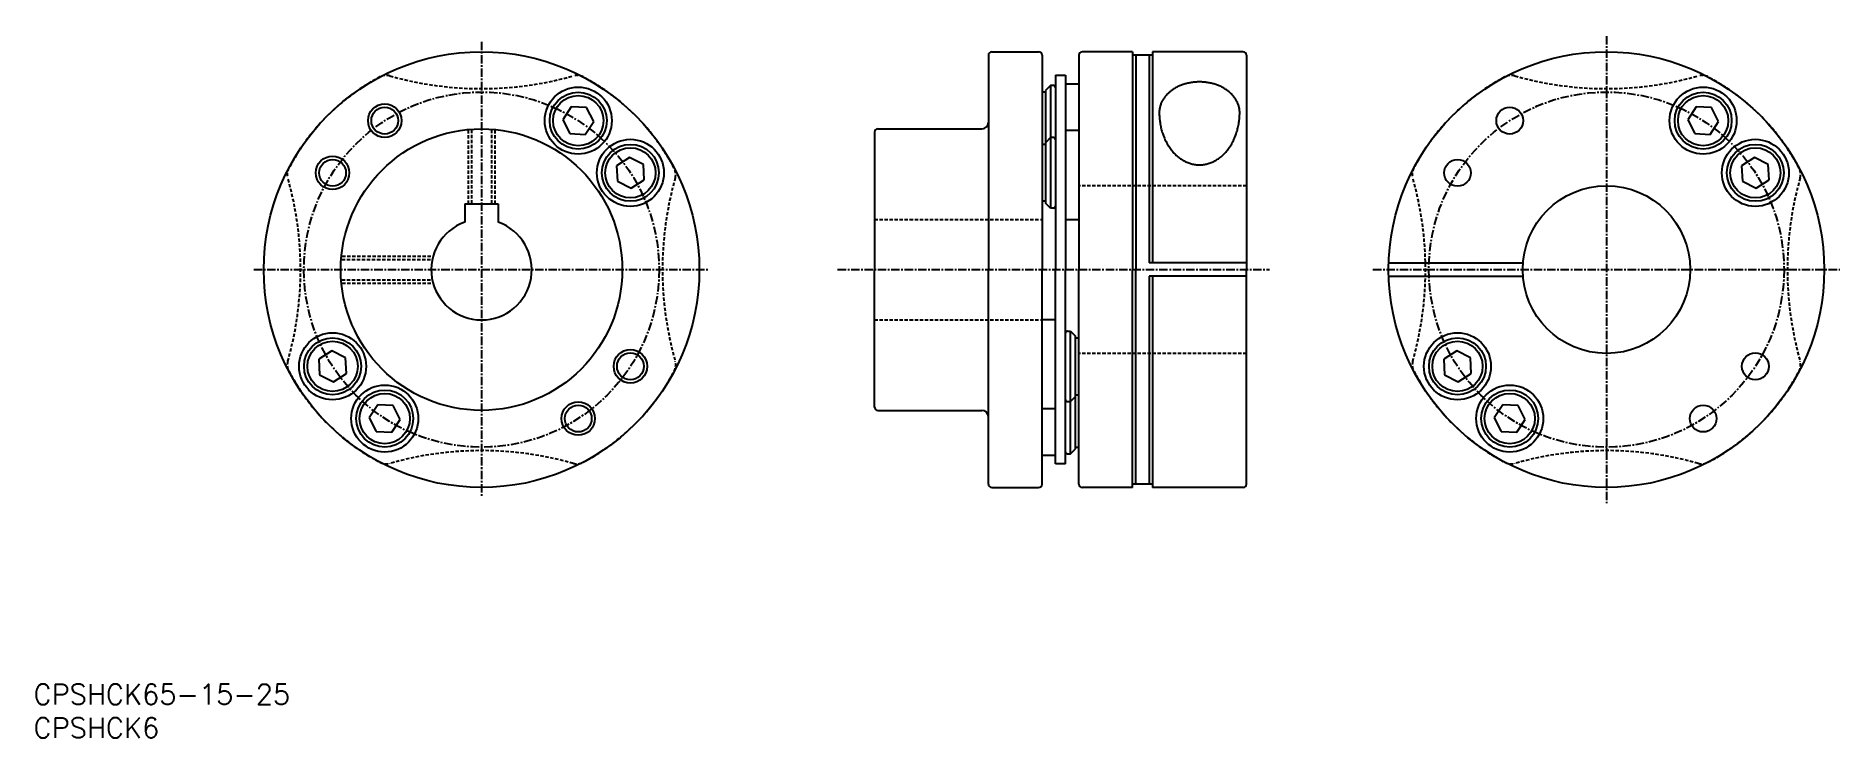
# Model space of a CAD drawing. Extents: x 45 to 314, y 37 to 142.
import ezdxf
from ezdxf.enums import TextEntityAlignment as Align

# ---------------------------------------------------------------- set-up
doc = ezdxf.new("R2010")
doc.units = 0
doc.linetypes.add('CENTER', pattern=[2, 1.25, -0.25, 0.25, -0.25])
doc.linetypes.add('DASHED', pattern=[0.75, 0.5, -0.25])
doc.layers.get('0').update_dxf_attribs({"linetype": 'CONTINUOUS'})
doc.layers.add('CENTER', color=1, linetype='CENTER')
doc.styles.get("Standard").update_dxf_attribs({"font": 'txt.shx', "bigfont": 'extfont.shx'})

# ---------------------------------------------------------------- blocks, each defined once
blk = doc.blocks.new('FB55')
at = {"color": 0}
for p, q in [((0, 2.309402), (-2.000001, 1.154701)), ((-2.000001, 1.154701), (-2.000001, -1.154701)), ((2.000001, 1.154701), (0, 2.309402)), ((2.000001, -1.154701), (2.000001, 1.154701)), ((-2.000001, -1.154701), (0, -2.309402)), ((0, -2.309402), (2.000001, -1.154701))]:
    blk.add_line(p, q, dxfattribs=at)
for radius in [4.25, 3.75]:
    blk.add_circle((0, 0), radius, dxfattribs=at)

msp = doc.modelspace()

# ---------------------------------------------------------------- linework, layer by layer
at = {"color": 7, "linetype": 'CONTINUOUS'}
for p, q in [((187.28, 139.17), (187.28, 107.17)), ((187.78, 139.67), (194.78, 139.67)), ((195.28, 139.17), (195.28, 107.17)), ((200.78, 139.17), (200.78, 107.17)), ((208.78, 139.67), (201.28, 139.67)), ((208.78, 139.67), (208.78, 107.17)), ((211.78, 139.17), (208.78, 139.17)), ((209.28, 139.17), (209.28, 107.17)), ((211.28, 139.17), (211.28, 108.17)), ((211.78, 139.67), (211.78, 108.17)), ((225.28, 139.67), (211.78, 139.67)), ((225.78, 139.17), (225.78, 107.17)), ((170.28, 127.67), (170.28, 107.17)), ((170.78, 128.17), (186.28, 128.17)), ((109.14, 116.97), (114.14, 116.97)), ((109.14, 116.97), (109.14, 114.25)), ((114.14, 116.97), (114.14, 114.25)), ((225.78, 108.17), (211.28, 108.17)), ((247.02, 108.17), (267.05, 108.17)), ((170.28, 86.67), (170.28, 107.17)), ((187.28, 75.17), (187.28, 107.17)), ((195.28, 75.17), (195.28, 107.17)), ((200.78, 75.17), (200.78, 107.17)), ((208.78, 74.67), (208.78, 107.17)), ((209.28, 75.17), (209.28, 107.17)), ((225.78, 106.17), (211.28, 106.17)), ((211.28, 106.17), (211.28, 75.17)), ((211.78, 106.17), (211.78, 74.67)), ((225.78, 75.17), (225.78, 107.17)), ((247.02, 106.17), (267.05, 106.17)), ((170.78, 86.17), (186.28, 86.17)), ((187.78, 74.67), (194.78, 74.67)), ((208.78, 74.67), (201.28, 74.67)), ((211.78, 75.17), (208.78, 75.17)), ((225.28, 74.67), (211.78, 74.67))]:
    msp.add_line(p, q, dxfattribs=at)
for p, q in [((196.53, 134.65), (195.78, 133.9)), ((196.53, 134.65), (196.53, 116.36)), ((196.98, 134.65), (196.53, 134.65)), ((197.28, 136.17), (198.78, 136.17)), ((197.28, 136.17), (197.28, 107.17)), ((198.78, 136.17), (198.78, 107.17)), ((198.78, 134.9), (200.78, 134.9)), ((195.78, 133.65), (195.28, 133.65)), ((195.78, 133.9), (195.78, 117.11)), ((196.53, 126.86), (195.78, 126.11)), ((196.98, 126.86), (196.53, 126.86)), ((198.78, 127.96), (200.78, 127.96)), ((195.78, 125.86), (195.28, 125.86)), ((195.78, 117.36), (195.28, 117.36)), ((196.53, 116.36), (195.78, 117.11)), ((196.98, 116.36), (196.53, 116.36)), ((198.78, 114.66), (200.78, 114.66)), ((197.28, 78.17), (197.28, 107.17)), ((198.78, 78.17), (198.78, 107.17)), ((197.28, 99.69), (195.28, 99.69)), ((199.08, 97.99), (199.53, 97.99)), ((199.53, 79.7), (199.53, 97.99)), ((199.53, 97.99), (200.28, 97.24)), ((200.28, 80.45), (200.28, 97.24)), ((200.28, 96.99), (200.78, 96.99)), ((197.28, 86.39), (195.28, 86.39)), ((199.08, 87.49), (199.53, 87.49)), ((199.53, 87.49), (200.28, 88.24)), ((200.28, 88.49), (200.78, 88.49)), ((197.28, 79.45), (195.28, 79.45)), ((198.78, 78.17), (197.28, 78.17)), ((199.08, 79.7), (199.53, 79.7)), ((199.53, 79.7), (200.28, 80.45)), ((200.28, 80.7), (200.78, 80.7))]:
    msp.add_line(p, q)
at = {"color": 3, "linetype": 'DASHED'}
for p, q in [((109.64, 127.96), (109.64, 116.97)), ((110.14, 128.02), (110.14, 116.97)), ((113.14, 128.02), (113.14, 116.97)), ((113.64, 127.96), (113.64, 116.97)), ((225.78, 119.67), (200.78, 119.67)), ((170.28, 114.67), (195.28, 114.67)), ((90.79, 108.67), (104.29, 108.67)), ((90.85, 109.17), (104.41, 109.17)), ((90.79, 105.67), (104.29, 105.67)), ((90.85, 105.17), (104.41, 105.17)), ((170.28, 99.67), (195.28, 99.67)), ((225.78, 94.67), (200.78, 94.67))]:
    msp.add_line(p, q, dxfattribs=at)
at = {"color": 7, "linetype": 'CONTINUOUS'}
for points in [[(224.78, 130.63, 0), (224.78, 130.74, 0), (224.77, 130.85, 0), (224.76, 130.96, 0), (224.75, 131.07, 0), (224.73, 131.18, 0), (224.71, 131.29, 0), (224.69, 131.4, 0), (224.66, 131.51, 0), (224.63, 131.62, 0), (224.6, 131.73, 0), (224.56, 131.84, 0), (224.52, 131.95, 0), (224.47, 132.05, 0), (224.43, 132.16, 0), (224.37, 132.26, 0), (224.32, 132.37, 0), (224.26, 132.47, 0), (224.2, 132.57, 0), (224.14, 132.67, 0), (224.07, 132.77, 0), (224, 132.87, 0), (223.92, 132.96, 0), (223.85, 133.06, 0), (223.76, 133.15, 0), (223.68, 133.25, 0), (223.6, 133.34, 0), (223.51, 133.42, 0), (223.41, 133.51, 0), (223.32, 133.6, 0), (223.22, 133.68, 0), (223.12, 133.76, 0), (223.02, 133.84, 0), (222.91, 133.92, 0), (222.81, 134, 0), (222.7, 134.07, 0), (222.58, 134.14, 0), (222.47, 134.21, 0), (222.35, 134.28, 0), (222.23, 134.34, 0), (222.11, 134.41, 0), (221.99, 134.47, 0), (221.86, 134.53, 0), (221.73, 134.58, 0), (221.6, 134.64, 0), (221.47, 134.69, 0), (221.34, 134.74, 0), (221.21, 134.78, 0), (221.07, 134.83, 0), (220.94, 134.87, 0), (220.8, 134.91, 0), (220.66, 134.94, 0), (220.52, 134.98, 0), (220.38, 135.01, 0), (220.23, 135.04, 0), (220.09, 135.06, 0), (219.95, 135.09, 0), (219.8, 135.11, 0), (219.66, 135.12, 0), (219.51, 135.14, 0), (219.37, 135.15, 0), (219.22, 135.16, 0), (219.07, 135.17, 0), (218.92, 135.17, 0), (218.78, 135.17, 0), (218.63, 135.17, 0), (218.48, 135.17, 0), (218.34, 135.16, 0), (218.19, 135.15, 0), (218.04, 135.14, 0), (217.9, 135.12, 0), (217.75, 135.11, 0), (217.61, 135.09, 0), (217.46, 135.06, 0), (217.32, 135.04, 0), (217.18, 135.01, 0), (217.03, 134.98, 0), (216.89, 134.94, 0), (216.75, 134.91, 0), (216.62, 134.87, 0), (216.48, 134.83, 0), (216.34, 134.78, 0), (216.21, 134.74, 0), (216.08, 134.69, 0), (215.95, 134.64, 0), (215.82, 134.58, 0), (215.69, 134.53, 0), (215.57, 134.47, 0), (215.44, 134.41, 0), (215.32, 134.34, 0), (215.2, 134.28, 0), (215.09, 134.21, 0), (214.97, 134.14, 0), (214.86, 134.07, 0), (214.75, 134, 0), (214.64, 133.92, 0), (214.53, 133.84, 0), (214.43, 133.76, 0), (214.33, 133.68, 0), (214.23, 133.6, 0), (214.14, 133.51, 0), (214.05, 133.42, 0), (213.96, 133.34, 0), (213.87, 133.25, 0), (213.79, 133.15, 0), (213.71, 133.06, 0), (213.63, 132.96, 0), (213.56, 132.87, 0), (213.49, 132.77, 0), (213.42, 132.67, 0), (213.35, 132.57, 0), (213.29, 132.47, 0), (213.23, 132.37, 0), (213.18, 132.26, 0), (213.13, 132.16, 0), (213.08, 132.05, 0), (213.03, 131.95, 0), (212.99, 131.84, 0), (212.96, 131.73, 0), (212.92, 131.62, 0), (212.89, 131.51, 0), (212.87, 131.4, 0), (212.84, 131.29, 0), (212.82, 131.18, 0), (212.81, 131.07, 0), (212.79, 130.96, 0), (212.78, 130.85, 0), (212.78, 130.74, 0), (212.78, 130.63, 0)], [(212.78, 130.63, 0), (212.78, 130.43, 0), (212.78, 130.24, 0), (212.79, 130.05, 0), (212.81, 129.86, 0), (212.82, 129.67, 0), (212.84, 129.48, 0), (212.87, 129.29, 0), (212.89, 129.1, 0), (212.92, 128.91, 0), (212.96, 128.72, 0), (212.99, 128.54, 0), (213.03, 128.35, 0), (213.08, 128.17, 0), (213.13, 127.99, 0), (213.18, 127.81, 0), (213.23, 127.63, 0), (213.29, 127.45, 0), (213.35, 127.28, 0), (213.42, 127.11, 0), (213.49, 126.93, 0), (213.56, 126.77, 0), (213.63, 126.6, 0), (213.71, 126.44, 0), (213.79, 126.28, 0), (213.87, 126.12, 0), (213.96, 125.96, 0), (214.05, 125.81, 0), (214.14, 125.66, 0), (214.23, 125.51, 0), (214.33, 125.37, 0), (214.43, 125.23, 0), (214.53, 125.09, 0), (214.64, 124.95, 0), (214.75, 124.82, 0), (214.86, 124.7, 0), (214.97, 124.57, 0), (215.09, 124.45, 0), (215.2, 124.34, 0), (215.32, 124.22, 0), (215.44, 124.11, 0), (215.57, 124.01, 0), (215.69, 123.91, 0), (215.82, 123.81, 0), (215.95, 123.72, 0), (216.08, 123.63, 0), (216.21, 123.55, 0), (216.34, 123.47, 0), (216.48, 123.39, 0), (216.62, 123.32, 0), (216.75, 123.25, 0), (216.89, 123.19, 0), (217.03, 123.13, 0), (217.18, 123.08, 0), (217.32, 123.03, 0), (217.46, 122.98, 0), (217.61, 122.94, 0), (217.75, 122.91, 0), (217.9, 122.88, 0), (218.04, 122.85, 0), (218.19, 122.83, 0), (218.34, 122.82, 0), (218.48, 122.8, 0), (218.63, 122.8, 0), (218.78, 122.8, 0), (218.92, 122.8, 0), (219.07, 122.8, 0), (219.22, 122.82, 0), (219.37, 122.83, 0), (219.51, 122.85, 0), (219.66, 122.88, 0), (219.8, 122.91, 0), (219.95, 122.94, 0), (220.09, 122.98, 0), (220.23, 123.03, 0), (220.38, 123.08, 0), (220.52, 123.13, 0), (220.66, 123.19, 0), (220.8, 123.25, 0), (220.94, 123.32, 0), (221.07, 123.39, 0), (221.21, 123.47, 0), (221.34, 123.55, 0), (221.47, 123.63, 0), (221.6, 123.72, 0), (221.73, 123.81, 0), (221.86, 123.91, 0), (221.99, 124.01, 0), (222.11, 124.11, 0), (222.23, 124.22, 0), (222.35, 124.34, 0), (222.47, 124.45, 0), (222.58, 124.57, 0), (222.7, 124.7, 0), (222.81, 124.82, 0), (222.91, 124.95, 0), (223.02, 125.09, 0), (223.12, 125.23, 0), (223.22, 125.37, 0), (223.32, 125.51, 0), (223.41, 125.66, 0), (223.51, 125.81, 0), (223.6, 125.96, 0), (223.68, 126.12, 0), (223.76, 126.28, 0), (223.85, 126.44, 0), (223.92, 126.6, 0), (224, 126.77, 0), (224.07, 126.93, 0), (224.14, 127.11, 0), (224.2, 127.28, 0), (224.26, 127.45, 0), (224.32, 127.63, 0), (224.37, 127.81, 0), (224.43, 127.99, 0), (224.47, 128.17, 0), (224.52, 128.35, 0), (224.56, 128.54, 0), (224.6, 128.72, 0), (224.63, 128.91, 0), (224.66, 129.1, 0), (224.69, 129.29, 0), (224.71, 129.48, 0), (224.73, 129.67, 0), (224.75, 129.86, 0), (224.76, 130.05, 0), (224.77, 130.24, 0), (224.78, 130.43, 0), (224.78, 130.63, 0)]]:
    msp.add_polyline3d(points, dxfattribs=at)
for centre, radius in [((111.64, 107.17), 32.5), ((279.51, 107.17), 32.5), ((126.07, 129.4), 5), ((293.94, 129.4), 5), ((97.2, 129.4), 2.5), ((97.2, 129.4), 2), ((265.08, 129.4), 2), ((111.64, 107.17), 21), ((133.86, 121.61), 5), ((301.73, 121.61), 5), ((89.41, 121.61), 2.5), ((89.41, 121.61), 2), ((257.28, 121.61), 2), ((279.51, 107.17), 12.5), ((89.41, 92.74), 5), ((257.28, 92.74), 5), ((133.86, 92.74), 2.5), ((133.86, 92.74), 2), ((301.73, 92.74), 2), ((97.2, 84.95), 5), ((265.08, 84.95), 5), ((126.07, 84.95), 2.5), ((126.07, 84.95), 2), ((293.94, 84.95), 2)]:
    msp.add_circle(centre, radius, dxfattribs=at)
for centre, radius, start, end in [((187.78, 139.17), 0.5, 90, 180), ((194.78, 139.17), 0.5, 0, 90), ((201.28, 139.17), 0.5, 90, 180), ((225.28, 139.17), 0.5, 360, 90), ((170.78, 127.67), 0.5, 90, 180), ((186.28, 129.17), 1, 270, 0), ((111.64, 107.17), 7.5, 109.4712, 70.5288), ((170.78, 86.67), 0.5, 180, 270), ((186.28, 85.17), 1, 360, 90), ((187.78, 75.17), 0.5, 180, 270), ((194.78, 75.17), 0.5, 270, 0), ((201.28, 75.17), 0.5, 180, 270), ((225.28, 75.17), 0.5, 270, 0)]:
    msp.add_arc(centre, radius, start, end, dxfattribs=at)
at = {"color": 3, "linetype": 'DASHED'}
for centre, radius, start, end in [((111.64, 107.17), 32.5, 117.7902, 152.2098), ((97.42, 134.16), 2, 74.1294, 117.7902), ((111.64, 184.17), 50, 254.1294, 285.8706), ((125.86, 134.16), 2, 62.2098, 105.8706), ((111.64, 107.17), 32.5, 27.7902, 62.2098), ((279.51, 107.17), 32.5, 117.7902, 152.2098), ((265.29, 134.16), 2, 74.1294, 117.7902), ((279.51, 184.17), 50, 254.1294, 285.8706), ((293.73, 134.16), 2, 62.2098, 105.8706), ((279.51, 107.17), 32.5, 27.7902, 62.2098), ((84.65, 121.39), 2, 152.2098, 195.8706), ((138.62, 121.39), 2, 344.1294, 27.7902), ((252.53, 121.39), 2, 152.2098, 195.8706), ((306.49, 121.39), 2, 344.1294, 27.7902), ((34.64, 107.17), 50, 344.1294, 15.8706), ((188.64, 107.17), 50, 164.1294, 195.8706), ((202.51, 107.17), 50, 344.1294, 15.8706), ((356.51, 107.17), 50, 164.1294, 195.8706), ((84.65, 92.95), 2, 164.1294, 207.7902), ((111.64, 107.17), 32.5, 207.7902, 242.2098), ((111.64, 107.17), 32.5, 297.7902, 332.2098), ((138.62, 92.95), 2, 332.2098, 15.8706), ((252.53, 92.95), 2, 164.1294, 207.7902), ((279.51, 107.17), 32.5, 207.7902, 242.2098), ((279.51, 107.17), 32.5, 297.7902, 332.2098), ((306.49, 92.95), 2, 332.2098, 15.8706), ((97.42, 80.19), 2, 242.2098, 285.8706), ((111.64, 30.17), 50, 74.1294, 105.8706), ((125.86, 80.19), 2, 254.1294, 297.7902), ((265.29, 80.19), 2, 242.2098, 285.8706), ((279.51, 30.17), 50, 74.1294, 105.8706), ((293.73, 80.19), 2, 254.1294, 297.7902)]:
    msp.add_arc(centre, radius, start, end, dxfattribs=at)
for centre, start, end in [((196.98, 134.35), 0, 90), ((196.98, 126.56), 0, 90), ((196.98, 116.66), 270, 0), ((199.08, 97.69), 90, 180), ((199.08, 87.79), 180, 270), ((199.08, 80), 180, 270)]:
    msp.add_arc(centre, 0.3, start, end)
at = {"layer": 'CENTER', "color": 1, "linetype": 'CENTER'}
for p, q in [((111.64, 141.17), (111.64, 73.17)), ((279.51, 142.02), (279.51, 72.33)), ((77.64, 107.17), (145.64, 107.17)), ((164.78, 107.17), (229.25, 107.17)), ((244.67, 107.17), (314.35, 107.17))]:
    msp.add_line(p, q, dxfattribs=at)
for centre in [(111.64, 107.17), (279.51, 107.17)]:
    msp.add_circle(centre, 26.5, dxfattribs=at)

# ---------------------------------------------------------------- block references
at = {"color": 7, "linetype": 'CONTINUOUS'}
for p, rotation in [((126.07, 129.4), 327.0000000000003), ((293.94, 129.4), 327.0000000000003), ((133.86, 121.61), 302.9999999999873), ((301.73, 121.61), 302.9999999999873), ((89.41, 92.74), 122.9999999999872), ((257.28, 92.74), 122.9999999999872), ((97.2, 84.95), 147.0000000000003), ((265.08, 84.95), 147.0000000000003)]:
    msp.add_blockref('FB55', p, dxfattribs=dict(at, rotation=rotation))

# ---------------------------------------------------------------- texts
for s, p in [('CPSHCK65-15-25', (44.78, 43.8)), ('CPSHCK6', (44.78, 38.8))]:
    msp.add_text(s, height=3, dxfattribs=at).set_placement(p, align=Align.MIDDLE_LEFT)

doc.saveas('drawing.dxf')
